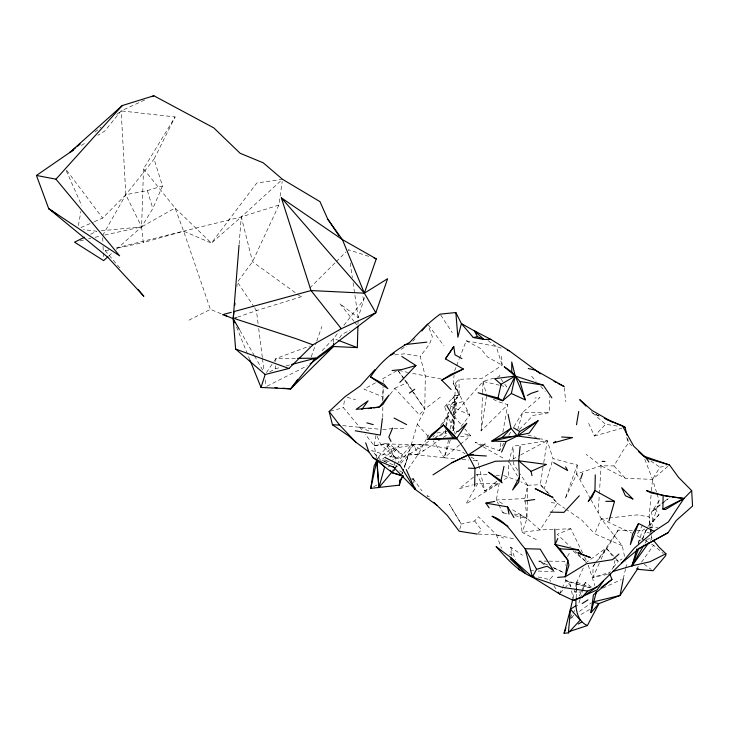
<?xml version="1.0" encoding="UTF-8"?>
<svg xmlns="http://www.w3.org/2000/svg" width="729" height="729" viewBox="0 0 729 729"><rect width="100%" height="100%" fill="white"/><g stroke="black" fill="none" stroke-linecap="round" stroke-linejoin="round"><path stroke-width="0.55" stroke-dasharray="3.65 2.73" d="M382.771 417.28L382.843 406.135M595.001 563.626L593.032 566.378L592.932 577.359L609.827 573.933M333.554 342.502L333.618 338.502L339.103 331.458M390.133 394.334L394.763 388.247L419.357 414.847L424.752 409.124L425.326 376.374L420.241 356.417L429.454 344.206L432.343 336.743L428.452 326.228M536.334 539.651L522.119 532.352L526.976 518.51L527.65 485.268L520.187 474.023M382.962 399.374L383.226 386.926M357.985 324.323L358.167 317.671L352.991 281.986M453.875 420.442L453.575 430.557L457.839 431.832M454.049 414.819L455.488 383.099L458.997 379.271L481.769 378.497L502.163 365.238L501.625 356.299M116.795 114.426L121.16 110.899L175.124 116.932L143.522 168.827L141.608 226.865L143.258 242.584L116.093 248.398M493.232 399.191L497.005 401.315L507.84 404.677L481.094 430.921L482.552 393.788M482.598 392.667L483.045 381.413L495.975 377.54M519.376 429.509L533.081 415.393L549.137 412.742L549.803 396.448M382.707 400.804L383.026 386.753M383.263 382.342L383.372 380.137M577.24 464.993L576.694 473.932L565.103 498.918L577.24 464.993L553.038 458.623L547.233 440.662L540.772 438.776M624.571 556.418L622.229 545.711L601.288 518.875L598.19 512.769L599.293 494.863M599.366 493.743L601.097 465.767L586.143 454.358M576.138 597.962L577.013 580.876L574.999 589.597M453.265 415.466L454.632 395.719L459.188 395.437L458.997 379.271M239.121 244.06L241.29 216.932L282.515 179.298L256.827 182.961L211.419 243.103L183.626 231.148L116.266 247.969M269.694 371.918L275.134 368.81L275.38 365.721M275.708 361.602L275.963 358.513L309.734 346.002M582.626 591.675L575.956 592.486L576.129 590.426M576.211 589.396L576.785 582.189L583.665 567.107M651.079 495.237L649.111 516.779L650.159 527.896M651.489 490.708L652.528 479.372L659.918 467.198L666.333 465.731M445.556 429.937L445.264 433.108L436.161 437.391M445.957 425.709L446.649 418.318L448.39 412.095M453.347 419.776L453.575 430.557L444.59 406.7L456.527 401.032L453.575 430.557L450.923 429.509M236.934 286.497L237.189 284.274M455.488 383.099L459.188 395.437L453.165 383.244L454.103 375.371M238.11 281.175L252.553 261.738L278.87 205.049L282.205 181.539M361.739 429.709L343.377 407.639L344.644 398.881M481.094 430.921L486.626 395.492M543.059 467.089L540.28 484.703L547.716 492.786M543.752 462.678L547.233 440.662L513.098 446.221L508.824 461.339L508.395 477.058L502.755 480.429M473.677 484.612L477.85 483.409L499.174 483.3L496.394 499.966L498.363 503.903M78.395 225.653L80.892 211.364M376.62 457.766L374.159 445.72L376.046 435.14M445.647 430.93L445.264 433.108L447.442 433.372M446.43 426.574L448.955 412.404M500.85 443.013L499.447 450.686L484.703 445.583M502.846 432.06L507.84 404.677M650.888 532.389L651.498 529.181M651.708 528.115L652.938 521.709L659.098 500.604L656.802 493.178M582.626 552.965L570.807 528.762L540.025 529.928L526.976 518.51L524.834 498.545L527.65 485.268L520.907 481.823M450.039 429.162L452.372 418.674M608.214 574.507L613.463 567.244L614.984 560.428M623.313 578.671L625.482 569.194M625.719 568.146L626.448 564.984L625.746 561.777M572.985 598.327L574.744 590.69M453.803 412.404L456.527 401.032M393.095 469.604L392.33 472.756L393.97 469.923M394.116 465.412L395.902 458.058L385.149 443.651L374.159 445.72L365.183 434.156M448.636 439.952L444.207 457.803L408.942 453.812L402.955 471.025L408.942 453.812M638.148 543.533L639.023 540.344L642.905 538.048M517.718 429.691L522.702 412.268L540.016 397.414L534.931 398.025M459.799 529.199L461.275 524.087L449.31 504.186L461.275 524.087L474.67 520.934L478.388 516.688L496.358 534.758L503.73 538.139M638.495 543.515L642.203 530.767L647.179 527.176M549.42 494.226L544.353 488.457L553.038 458.623M423.932 412.113L417.343 424.214L404.467 467.909M364.454 297.596L358.167 317.671L339.723 303.537L353.747 321.033M580.029 599.493L578.361 604.833L576.384 605.936M580.366 598.427L582.371 592.021M582.699 590.955L585.378 582.416L591.401 587.027M401.879 474.233L402.599 472.091M401.943 474.205L402.681 472.064M450.331 439.988L444.207 457.803L455.361 458.823M311.247 356.836L316.395 342.174M316.76 341.126L321.899 326.464M454.641 370.879L456.236 366.733M456.636 365.694L459.033 359.479M459.434 358.44L466.232 340.826L496.203 346.412L503.247 348.781M642.112 539.952L646.085 529.865M642.668 538.667L646.359 529.263M451.898 410.928L457.502 396.977L452.344 398.28L459.452 394.671L453.165 383.244M116.275 249.364L141.608 226.865L152.817 208.54L162.521 185.977L154.038 159.122L175.124 116.932M579.4 595.912L581.241 591.757M581.696 590.718L585.378 582.416M622.229 545.711L594.645 533.765L601.288 518.875L607.986 518.128M599.311 563.18L592.932 577.359L609.216 572.557M601.133 559.134L606.154 547.998L618.183 530.129L632.38 530.502M499.93 374.998L499.21 376.574L497.05 377.221M559.498 593.907L561.767 589.105M562.214 588.148L565.841 580.466L565.631 577.168M408.103 469.002L418.082 454.477L426.401 438.976M426.921 438.011L429.007 434.138M102.634 235.531L125.816 194.725L154.038 159.122M394.507 468.984L396.685 465.202M397.232 464.264L402.672 454.823L411.502 444.544L427.54 444.972L459.398 450.404L465.175 453.711M645.019 543.269L647.853 538.366M477.85 483.409L465.922 503.994L499.174 483.3M590.472 498.827L576.694 473.932L601.097 465.767L613.991 465.931L622.666 451.169L628.571 442.813L627.578 438.375M567.481 556.446L570.333 551.598M642.741 524.944L636.554 535.423L644.108 539.797M504.104 443.004L499.447 450.686L500.987 449.046M508.751 435.322L511.075 431.477M513.981 426.675L522.702 412.268L549.137 412.742M618.183 530.129L606.3 549.402L597.926 560.127M550.568 513.763L540.025 529.928L522.119 532.352L520.032 514.729L512.496 513.863M551.188 512.806L557.384 503.292L553.038 498.344M569.887 617.809L572.311 614.1M572.912 613.18L574.734 610.392M659.098 500.604L651.562 512.059L652.938 521.709L648.801 527.14M440.562 425.718L446.868 416.359M266.431 372.628L273.421 362.277M274.058 361.338L275.963 358.513L297.496 358.34M339.559 337.809L341.983 334.338L349.966 330.31M641.465 562.259L653.558 545.265L663.308 553.502M595.657 562.706L606.154 547.998L618.329 561.257L622.101 558.952M433.053 437.081L434.347 435.295M442.767 423.677L451.497 411.921M650.578 540.307L651.899 538.485L651.207 533.054M648.108 528.042L645.347 531.66L650.678 533.455M455.762 433.409L457.766 430.803M461.12 426.447L469.822 415.12L459.452 394.671M636.162 569.139L638.814 565.704M390.261 457.147L399.027 445.784L381.012 460.382M343.906 325.289L363.798 299.747L362.149 294.416M593.032 566.378L595.128 563.699M399.793 462.532L413.68 444.89L418.082 454.477L439.56 439.997M613.463 567.244L618.329 561.257L615.203 559.462M144.661 100.01L121.16 110.899L104.602 131.184L97.804 135.348M457.502 396.977L450.13 405.871L450.704 409.151M392.667 471.235L394.845 468.647M395.565 467.781L397.013 466.059L382.151 460.755M427.54 444.972L389.404 444.007L376.847 458.86L390.99 448.818L413.68 444.89M652.938 521.709L658.998 514.683L654.87 508.423L663.773 501.871M412.814 341.245L415.047 338.675M454.003 414.61L483.045 381.413L499.237 385.185M393.423 471.453L397.897 466.505M400.877 463.216L408.331 454.978L429.281 440.981M560.255 593.078L564 588.941M564.756 588.112L570.005 582.316L589.497 587.802M654.87 508.423L651.562 512.059L661.23 504.34M444.59 406.7L454.632 395.719M647.917 526.393L658.998 514.683M322.118 350.64L333.618 338.502L337.746 340.088M588.668 423.294L594.408 436.024L605.553 424.296L617.49 426.119M538.202 576.976L549.438 579.564L553.922 574.926M94.351 221.698L102.616 218.08L125.816 194.725L147.386 190.597L162.521 185.977M237.408 317.215L256.444 310.618L300.986 296.84L303.392 294.443M309.807 288.037L335.468 262.44M336.269 261.647L345.892 252.043M477.932 533.4L481.495 529.983L474.67 520.934M108.685 256.116L112.056 253.118M667.837 466.432L652.528 479.372L625.427 478.324L601.097 465.767M459.562 444.945L444.207 457.803L433.263 440.763M460.409 444.234L470.652 435.669L464.856 428.934M496.804 481.176L484.894 491.091L477.012 474.324L474.451 476.392M94.98 132.086L101.085 127.147M473.595 477.085L459.06 488.804L472.629 484.903M662.105 503.639L668.256 498.736M404.814 380.374L424.752 409.124L442.521 395.464M664.666 501.215L670.006 497.287M585.496 563.08L606.154 547.998L614.501 558.578M571.126 617.408L573.887 615.422M579.409 611.431L591.374 602.792M443.296 437.482L447.971 434.329M589.679 609.48L580.257 614.893M81.311 145.445L86.168 142.474M498.053 483.236L484.894 491.091L478.962 466.278M396.767 370.733L380.301 380.183M400.996 349.328L406.755 346.02M434.894 437.646L446.257 431.286M375.499 382.807L363.981 389.131L382.497 396.667M373.658 486.808L377.513 484.712M512.76 459.224L519.659 455.507M520.643 454.978L547.233 440.662M267.014 386.206L307.301 365.721M188.929 320.186L210.389 309.378L221.78 314.026M90.688 234.209L96.738 231.23L83.388 229.617M380.866 460.455L371.699 450.613L395.902 458.058L402.672 454.823L389.404 444.007L385.149 443.651L402.672 454.823M602.746 588.139L621.254 579.619M394.763 388.247L407.119 382.725L412.787 391.209M80.919 227.585L93.312 222.154M384.21 461.539L387.227 460.218M570.807 528.762L557.275 534.293L570.37 546.732M569.285 618.739L575.272 616.643M462.532 401.561L450.13 405.871L469.822 415.12L466.095 410.318M385.896 462.177L389.104 461.147M390.17 460.801L408.331 454.978L418.082 454.477M278.87 205.049L241.29 216.932L183.626 231.148L143.258 242.584M594.408 436.024L621.91 428.187M330.237 411.202L343.377 407.639M275.134 368.81L280.601 367.37M286.078 365.94L290.452 364.792M119.802 267.917L105.222 250.73L108.539 249.901M79.935 240.898L84.263 239.877M88.583 238.848L90.742 238.337M95.071 237.317L100.474 236.041M104.803 235.048L141.608 226.865L175.078 208.011L211.419 243.103L241.29 216.932L252.553 261.738L296.411 293.523M105.222 250.73L108.484 250.029M509.243 554.897L511.22 554.578L512.742 557.485M436.826 432.999L446.868 431.532M639.023 540.344L641.165 540.034M646.532 539.26L651.899 538.485L651.17 535.469M382.679 429.545L392.885 428.57M374.159 445.72L389.404 444.007M394.772 354.914L404.486 353.829L420.241 356.417M609.107 518.009L637.028 514.902L649.111 516.779L650.505 527.632M460.473 436.698L470.652 435.669L462.113 433.108M101.222 230.792L141.608 226.865L125.816 194.725L121.16 110.899M381.95 460.3L386.142 459.944M388.001 466.779L390.252 466.606M524.834 498.545L496.394 499.966L504.04 504.605M527.65 485.268L540.28 484.703L544.353 488.457M393.952 428.579L404.622 428.643M649.302 527.195L657.804 527.258M547.862 561.157L538.913 561.084L544.472 564.893M548.973 561.166L564.62 561.294L565.977 565.549M636.745 530.621L642.203 530.767M478.342 534.12L496.358 534.758L515.376 539.269M477.012 474.324L489.205 474.871M495.857 475.171L500.285 475.372M530.366 570.643L533.683 570.816M538.093 571.035L554.651 571.882M342.666 425.627L380.492 429.308M462.058 459.443L468.747 460.063M473.212 460.473L477.677 460.883L478.707 465.193M551.188 502.682L557.384 503.292L564.775 508.35M498.864 504.887L502.81 512.751L507.111 513.252M441.255 379.044L408.778 372.647M398.845 370.414L407.666 372.401M500.313 385.441L506.792 386.944L503.63 382.625M502.81 512.751L507.202 513.799M514.893 515.631L526.976 518.51L510.728 508.66M347.086 397.296L355.579 399.692M527.851 435.003L536.471 437.518M570.898 586.471L565.841 580.466L589.533 587.656M503.611 475.518L518.82 481.031M411.694 479.026L413.844 479.718L414.245 482.908M368.737 256.38L348.298 249.646L349.282 252.845M483.655 445.219L475.226 442.312L482.142 446.23M576.785 582.189L590.991 587.61M359.661 427.039L371.061 431.887M599.11 415.958L592.868 413.243L591.319 411.648M565.841 580.466L570.005 582.316L570.789 586.581M547.926 565.13L538.913 561.084L546.95 564.829M552.928 567.381L563.991 572.63M598.992 416.031L592.868 413.243L605.553 424.296M429.408 496.795L427.021 495.693L430.055 498.636M553.976 568.101L564.018 572.784M601.288 518.875L631.514 533.054M411.502 444.544L423.859 450.941M466.232 340.826L480.502 348.407L487.592 357.046L502.163 365.238L496.203 346.412L488.02 340.58M520.032 514.729L526.976 518.51M483.127 446.786L504.869 459.106M470.943 457.019L477.677 460.883M645.056 540.344L647.89 541.984M651.671 544.171L653.558 545.265M399.601 470.734L402.454 472.538M411.94 478.525L413.844 479.718L413.097 478.643L413.881 482.899M650.842 461.01L659.918 467.198M565.695 508.979L581.396 519.713L594.645 533.765M511.22 554.578L510.756 547.187L522.429 555.261M297.332 294.188L300.986 296.84M644.135 564.21L651.261 569.431M573.167 551.069L586.699 562.351M631.906 445.756L628.571 442.813L625.828 435.331M395.902 458.058L380.574 444.216L376.237 434.083M575.272 551.388L576.912 552.947M577.732 553.721L586.727 562.278M613.991 465.931L625.427 478.324M552.919 498.445L557.384 503.292M531.587 376.2L536.143 381.267M540.699 386.324L545.246 391.391M417.343 424.214L428.205 436.489M453.985 416.305L461.958 425.563M574.516 590.763L575.956 592.486M143.522 168.827L175.078 208.011L183.626 231.148L210.389 309.378M354.449 321.908L357.246 325.407M66.713 170.413L102.616 218.08M428.351 325.034L443.952 345.774M397.742 370.168L407.119 382.725M501.105 379.162L503.001 381.759M413.097 478.643L421.973 490.945M549.438 579.564L550.696 581.359M553.84 585.843L556.355 589.424M398.38 371.097L404.167 379.445M413.416 392.156L424.752 409.124M238.064 282.98L253.993 306.927M254.612 307.848L256.444 310.618L258.13 324.05M517.699 470.269L513.353 463.708L513.098 446.221M440.744 315.074L452.262 332.679M509.398 462.314L517.453 475.973M239.914 330.437L253.938 354.923M254.503 355.907L262.923 370.596M591.028 499.821L598.19 512.769M584.594 557.002L587.055 562.041M66.266 170.686L81.858 205.87M236.551 327.011L250.056 360.363M644.81 459.243L652.528 479.372L656.474 492.111M496.358 534.758L501.506 548.354M510.756 547.187L515.43 559.681M390.99 448.818L395.246 460.992M588.239 565.203L594.837 585.606M147.386 190.597L152.817 208.54M483.045 381.413L486.352 394.407M571.572 590.836L573.34 600.432M452.417 418.984L455.096 434.284M350.239 263.023L352.344 277.521M650.642 528.716L651.061 531.97M258.695 328.524L262.349 357.62M262.495 358.741L264.035 371.052M265.165 380L266.003 386.716M564.21 387.6L565.813 401.725M650.259 529.008L650.578 532.343M102.725 237.709L102.889 242.074M103.062 246.438L103.272 251.888M103.318 252.981L103.527 258.43"/><path stroke-width="1.09" d="M376.72 460.737L374.15 465.94L370.769 488.375L399.319 485.159L400.103 479.573M333.536 343.505L333.481 346.503L290.652 388.885L261.028 387.454L250.056 360.363M474.643 486.134L474.98 468.392C467.161 452.272 457.393 436.352 443.341 425.034L431.696 434.42L427.795 439.441L456.436 438.758L466.797 423.321L458.14 431.45M638.586 451.643L643.589 456.062L669.541 464.993L678.535 477.349L691.684 490.626L683.948 498.472L665.331 509.589L662.88 509.106L663.144 495.41L646.495 490.599L650.942 492.886L670.142 496.786M595.283 474.907L594.946 490.508L591.957 497.278L588.23 501.397L594.946 490.508L614.547 501.361L608.961 520.962M310.107 363.88L333.481 346.503L357.319 347.624L357.948 326.282M638.075 568.164L620.042 595.465L598.956 603.576L587.392 625.546C577.386 621.409 575.208 608.679 576.065 599.092M233.48 311.711L311.019 290.552L364.363 293.167L387.618 278.724L375.818 312.759L341.3 328.733L312.896 344.826L288.894 368.491L265.165 374.515L235.631 349.073L233.18 318.682L239.039 245.19M575.609 605.899L570.461 609.234L564.1 633.246L568.392 632.9L570.461 609.234L572.73 599.42M653.339 540.225L659.089 547.215L665.914 553.73L665.75 555.562L653.038 570.734L637.292 569.249M519.449 477.048L512.587 489.979L518.711 482.188L519.449 477.048L518.674 460.774L520.123 446.412M234.866 322.847L233.18 318.682L233.954 312.021M234.729 305.36L234.993 303.136M591.656 607.375L591.019 612.615L598.956 603.576L593.406 602.373M382.361 418.583L380.31 435.085L355.26 430.793M576.511 424.706L578.726 411.475M623.313 578.671L620.042 595.465L593.36 601.872M501.005 480.648L488.603 472.228L502.053 482.817L501.005 480.648L503.967 466.432M370.769 488.375L376.756 460.892L378.898 487.619L391.947 472.091M511.348 393.487L515.239 376.036L511.749 361.985L511.758 372.018L519.968 381.504L525.245 399.884L511.348 393.487L502.627 400.74L478.142 392.785L498.007 397.952L502.627 400.74L515.239 376.036L504.195 366.733L511.758 372.018M498.007 397.952L501.078 384.301L515.239 376.036L543.242 385.158L551.853 397.843M596.295 592.057L591.019 612.615L593.452 594.818L611.968 579.427L609.827 573.933M612.469 571.6L632.007 565.841L632.881 562.651M665.914 553.73L649.986 561.758L632.007 565.841L636.946 548.837M399.319 485.159L401.57 477.613M261.028 387.454L265.165 374.515M341.3 328.733L311.019 290.552L281.348 197.823L342.402 239.613L376.273 258.859L364.363 293.167L375.818 312.759L313.188 360.527M580.649 478.944L582.562 473.44M564.1 633.246L565.95 628.07M595.411 594.017L596.185 591.994M638.531 523.513L630.366 544.609L632.599 534.029L638.531 523.513L654.059 531.259L668.393 521.909L683.948 498.472L663.144 495.41M648.582 543.041L632.007 565.841L638.877 548.235M392.576 428.078L388.83 437.045L390.999 441.419M501.57 452.062L506.227 441.501L517.371 436.024L538.075 420.788L529.163 433.126L491.82 441.063L510.993 428.297L508.049 414.272M557.603 577.395L565.23 576.803L568.957 565.267L567.836 560.118L555.124 544.472L557.794 538.494M538.075 420.788L519.677 431.504L517.371 436.024L502.554 437.291L491.82 441.063L506.227 441.501M691.684 490.626L692.55 506.054L676.138 520.606L668.046 532.744L639.661 548.053L621.609 563.107L597.406 586.635L581.596 597.534L573.34 600.432L559.498 593.907L532.398 577.049L536.59 569.331L546.24 566.469L548.09 566.752L553.448 570.543L540.189 549.128L525.135 548.718C514.692 537.209 507.803 521.472 492.011 516.223L507.958 526.356M632.007 565.841L643.889 545.228M370.578 376.957L384.147 384.356L387.819 388.657L370.578 376.957C379.681 362.24 394.553 350.512 409.671 342.42C419.211 332.342 428.834 322.282 440.143 314.144L455.835 312.531L461.402 323.612L473.294 337.545L484.01 339.441L490.836 339.377L509.289 350.813L540.435 373.777M451.078 389.514L441.756 380.173L463.334 369.011L445.41 358.85L453.766 346.621L454.987 354.841L461.922 358.613M445.41 358.85L453.766 346.621M399.374 481.723L403.11 476.274L392.33 472.756L373.111 457.684L368.892 451.898L365.694 442.795M361.876 409.479L368.063 400.859L356.144 409.37L379.053 407.119L382.78 404.595L389.122 394.99L379.053 407.119L373.685 407.857M603.63 580.858L597.078 589.943L585.724 594.955M282.806 388.192L290.652 388.885L297.441 379.782M290.652 388.885L315.63 358.185L297.496 358.34M621.609 563.107L634.449 548.044L654.059 531.259M421.726 330.975L427.668 324.132M374.97 369.621L360.336 385.887L344.963 396.694L329.144 411.502L332.46 424.779L348.617 435.833L355.816 442.157L368.892 451.898M138.027 289.413L143.859 296.293L107.91 257.364L48.697 208.622L36.45 175.461L55.969 179.179L122.272 105.559L153.855 95.754L213.761 127.857L240.096 153.254L263.26 162.84L282.515 179.298L319.985 201.651L327.749 219.137L338.958 235.777M568.392 632.9L580.22 620.087L570.461 609.234M579.327 495.775L563.936 512.378L550.359 512.141M502.554 437.291L510.993 428.297L517.371 436.024L539.888 439.031M581.596 597.534L587.729 591.073L597.406 586.635M399.82 382.406L415.94 365.521L401.807 356.454M443.341 425.034L427.795 439.441L453.119 437.819L456.436 438.758L443.341 425.034L453.119 437.819M122.272 105.559L69.665 152.571L36.45 175.461M107.837 256.863L103.618 260.618L74.531 242.174L84.628 237.198M618.921 554.095L612.56 559.644L586.544 563.736L565.23 576.803L567.836 560.118L559.826 548.809L555.124 544.472L554.796 529.172M75.78 147.632L69.665 152.571L73.547 150.192M77.52 146.219L80.144 144.096M601.106 587.583L611.968 579.427M409.397 393.077L414.719 389.24M555.717 441.391L553.484 442.895L572.566 437.591L561.622 437.017M433.008 474.871L451.871 462.76L468.264 454.932L485.058 443.97M582.234 603.521L587.975 599.867M441.756 380.173L450.978 374.405L463.334 369.011M637.21 549.73L668.046 532.744M578.352 624.015L581.87 621.91M390.452 355.397L394.289 353.191M527.34 395.455L531.186 393.35L538.048 391.072M451.871 462.76L468.264 454.932L473.312 454.395M662.88 509.106L683.948 498.472L672.266 497.05M151.805 96.702L153.855 95.754M518.674 460.774L531.058 471.353L546.477 464.455L518.674 460.774L495.392 461.238L474.98 468.392L468.428 468.164M573.34 600.432L580.566 597.242M224.887 315.293L233.18 318.682L236.351 317.58M569.395 631.496L587.392 625.546M415.94 365.521L402.053 369.494L392.12 370.551M231.303 312.313L222.564 314.691L226.883 316.104M291.545 364.5L315.63 358.185M473.294 337.545L477.495 336.689L484.01 339.441L474.379 330.866L461.402 323.612L457.876 337.245L455.835 312.531M489.086 507.849L485.924 503.11L494.727 501.406M524.652 501.014L534.74 499.502M368.318 408.595L371.544 408.158M404.395 344.653L426.829 342.147M587.729 591.073L562.259 587.364L532.398 577.049L510.619 557.475L496.094 546.531C506.701 558.368 517.371 570.88 532.398 577.049L534.311 576.921M398.79 464.92L399.738 464.883L415.038 489.268L436.881 505.252L447.232 515.385L459.206 531.241L477.222 534.075M605.763 501.324L614.547 501.361M332.46 424.779L339.623 425.089L355.816 442.157M602.154 461.384L604.97 461.512M468.264 454.932L486.389 455.989M559.826 548.809L578.425 549.948L581.952 554.514L590.399 557.548L577.86 552.673L581.952 554.514M274.97 387.509L277.202 387.7M519.968 381.504L543.242 385.158M485.924 503.11L507.603 506.901L514.009 517.59M528.279 368.519L535.214 370.132L564.091 386.516L558.077 383.399M555.124 544.472L578.425 549.948M366.878 422.875L373.248 424.624M403.265 475.855L392.33 472.756L390.042 470.296M606.127 419.284L622.311 425.709L633.729 446.157L646.322 458.167L669.541 464.993M235.513 318.919L295.91 338.63L312.896 344.826M374.114 258.148L376.273 258.859M507.275 350.13L509.289 350.813M235.631 349.073L288.894 368.491M338.775 340.489L357.319 347.624M394.854 467.745L380 461.457L373.111 457.684M604.305 418.227L625.09 427.276L626.831 435.049M544.599 493.424L552.965 497.451L535.186 488.621L543.67 492.977M385.021 457.511L399.738 464.883M477.495 336.689L474.379 330.866L490.836 339.377M554.067 381.313L556.072 382.361M394.034 418.036L406.645 424.624M622.311 425.709L625.09 427.276M553.712 462.696L567.672 470.57L565.64 466.897M612.242 422.073L591.984 410.436L579.692 399.647L585.888 406.044M513.353 427.695L519.677 431.504M643.589 456.062L645.402 457.302M53.244 211.793L48.697 208.622L119.62 255.806L55.969 179.179M55.067 213.068L56.889 214.335M474.379 330.866L477.112 332.807M501.078 384.301L494.608 378.688L515.239 376.036L525.245 399.884M510.254 558.897L525.746 573.504L510.619 557.475M433.846 502.308L436.881 505.252M392.958 466.542L415.038 489.268L414.774 487.154M380.729 462.961L384.62 467.052L378.898 487.619L376.929 459.972M281.348 197.823L364.363 293.167L342.402 239.613L327.749 219.137M329.144 411.502L339.623 425.089M558.241 592.121L559.498 593.907M646.322 458.167L648.892 462.049M447.15 406.354L454.65 418.829M233.18 318.682L239.349 329.453M536.59 569.331L525.135 548.718L532.398 577.049M518.319 568.146L519.33 570.087M406.272 469.604L415.038 489.268M531.058 471.353L532.006 475.673M507.603 506.901L508.988 514.118M632.863 498.991L625.427 495.775L621.7 487.683L632.863 498.991"/></g></svg>
